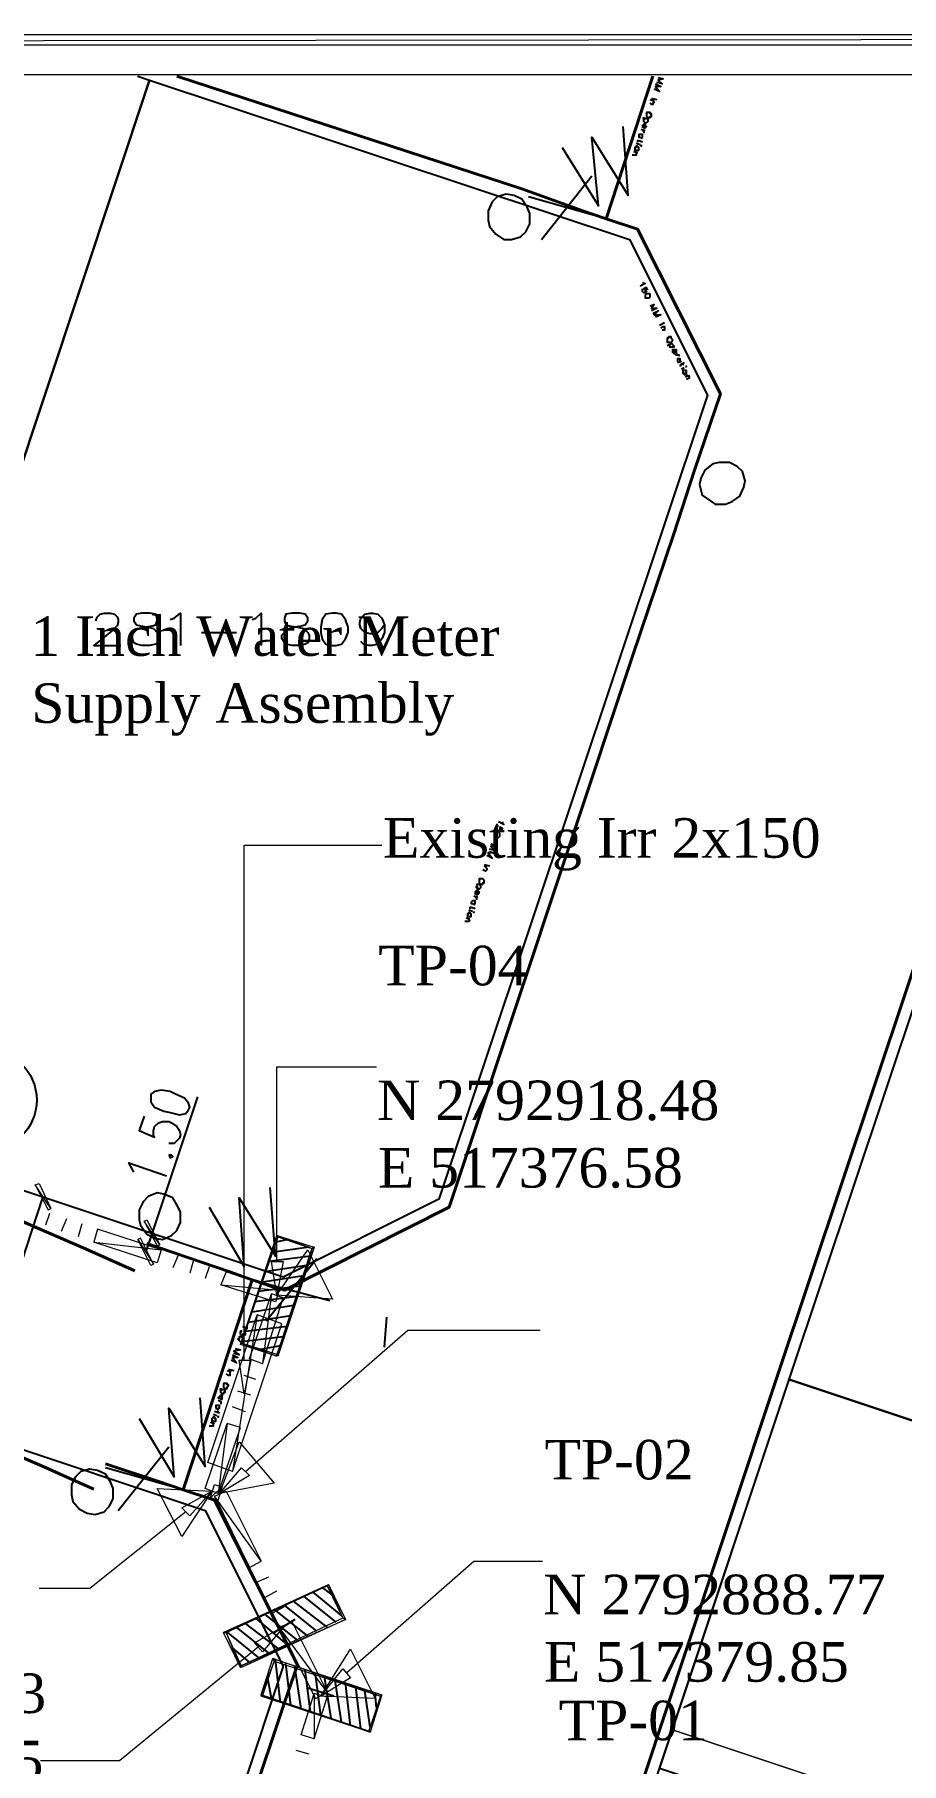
# Model space of a CAD drawing. Header units: inches. Extents: x 5 to 844, y 8 to 596.
# Drawn here: x 329.6 to 415.5, y 424.4 to 595.8 of the extents above; entities that cross this region are included whole.
import ezdxf

# ---------------------------------------------------------------- set-up
doc = ezdxf.new("R2010")
doc.units = ezdxf.units.IN
doc.header["$MEASUREMENT"] = 0
doc.layers.add('PDF_Geometry', color=7, linetype='Continuous')
doc.layers.add('PDF_Text', color=7, linetype='Continuous')
doc.styles.add('PDF Times New Roman', font='times.ttf')

msp = doc.modelspace()

# ---------------------------------------------------------------- linework, layer by layer
at = {"layer": 'PDF_Geometry', "lineweight": 0}
for points in [[(843.66, 595.79), (6.31, 594.76), (5.16, 595.79), (843.66, 595.79)], [(842.63, 594.76), (843.66, 595.79), (6.31, 594.76), (842.63, 594.76)], [(735.15, 143.06), (735.15, 591.8), (10.56, 591.8), (10.56, 12.74)], [(350.35, 464.39), (350.35, 515.43), (363.98, 515.43)], [(353.57, 474.16), (353.57, 493.45), (363.47, 493.45)], [(331.2, 479.43), (329.65, 481.75), (330.04, 481.88), (331.2, 479.43)], [(330.94, 479.3), (331.2, 479.43), (329.65, 481.75), (330.94, 479.3)], [(342, 475.83), (340.45, 478.15), (340.71, 478.28), (342, 475.83)], [(341.74, 475.7), (342, 475.83), (340.45, 478.15), (341.74, 475.7)], [(340.07, 476.48), (339.81, 476.35), (341.35, 473.9), (340.07, 476.48)], [(339.81, 476.35), (341.35, 473.9), (341.1, 473.78), (339.81, 476.35)], [(354.21, 474.16), (353.57, 470.82), (353.05, 474.16), (354.21, 474.16)], [(350.48, 453.33), (366.55, 467.35), (379.67, 467.35)], [(351, 464.39), (350.35, 461.05), (349.84, 464.39), (351, 464.39)], [(350.87, 452.95), (347.91, 451.15), (350.1, 453.72), (350.87, 452.95)], [(344.18, 449.73), (347.14, 451.41), (344.95, 448.96), (344.18, 449.73)], [(344.57, 449.35), (335.05, 441.76), (330.04, 441.76)], [(360.51, 433.41), (373.11, 444.46), (379.92, 444.46)], [(351.38, 436.36), (354.34, 438.04), (352.15, 435.46), (351.38, 436.36)], [(351.77, 435.98), (338.01, 424.66), (330.17, 424.66)], [(360.9, 432.89), (357.94, 431.09), (360.12, 433.79), (360.9, 432.89)]]:
    msp.add_lwpolyline(points, dxfattribs=at)
at = {"layer": 'PDF_Geometry', "lineweight": 25}
for points in [[(339.81, 591.67), (340.97, 591.28), (388.54, 575.47), (396.25, 560.04), (369.64, 480.33), (354.21, 472.62), (306.64, 488.43), (248.92, 507.72), (223.72, 516.07), (211.12, 520.45), (192.22, 526.49), (175.76, 531.37), (156.61, 536.52), (137.32, 541.02), (120.74, 544.62), (101.19, 548.22), (81.65, 551.3), (74.58, 552.33), (54.91, 554.64), (35.11, 556.57), (30.74, 556.83), (10.94, 558.11), (10.69, 558.11)], [(533.04, 591.67), (532.79, 591.03), (519.93, 552.46), (507.2, 513.89), (494.35, 475.32), (481.49, 436.75), (469.92, 402.04), (467.35, 394.32), (455.78, 359.61), (442.92, 321.04), (430.19, 282.47), (353.05, 308.18), (365.91, 346.75), (378.64, 385.32), (390.21, 420.04), (392.78, 427.75), (404.35, 462.46), (417.21, 500.9), (430.06, 539.47), (442.92, 578.04), (447.42, 591.67)], [(335.7, 537.67), (335.7, 537.8), (335.83, 538.06), (336.08, 538.32), (336.47, 538.44), (337.11, 538.44), (337.5, 538.32), (337.75, 538.06), (337.88, 537.8), (337.88, 537.54), (337.75, 537.16), (337.37, 536.77), (335.44, 535.23), (338.14, 535.23)], [(340.2, 538.44), (339.68, 538.32), (339.43, 537.93), (339.43, 537.67), (339.68, 537.29), (340.07, 537.16), (340.84, 537.03), (341.35, 536.9), (341.74, 536.52), (342, 536.26), (342, 535.87), (341.74, 535.49), (341.61, 535.36), (340.97, 535.23), (340.2, 535.23), (339.68, 535.36), (339.43, 535.49), (339.3, 535.87), (339.3, 536.26), (339.43, 536.52), (339.81, 536.9), (340.45, 537.03), (341.23, 537.16), (341.61, 537.29), (341.74, 537.67), (341.74, 537.93), (341.61, 538.32), (340.97, 538.44), (340.2, 538.44)], [(343.03, 537.8), (343.41, 537.93), (344.05, 538.44), (344.05, 535.23)], [(351.13, 537.8), (351.51, 537.93), (352.03, 538.44), (352.03, 535.23)], [(355.11, 538.44), (354.47, 538.32), (354.34, 537.93), (354.34, 537.67), (354.47, 537.29), (354.85, 537.16), (355.63, 537.03), (356.27, 536.9), (356.65, 536.52), (356.78, 536.26), (356.78, 535.87), (356.65, 535.49), (356.4, 535.36), (355.88, 535.23), (355.11, 535.23), (354.47, 535.36), (354.34, 535.49), (354.08, 535.87), (354.08, 536.26), (354.34, 536.52), (354.73, 536.9), (355.24, 537.03), (356.01, 537.16), (356.4, 537.29), (356.65, 537.67), (356.65, 537.93), (356.4, 538.32), (355.88, 538.44), (355.11, 538.44)], [(359.1, 538.44), (358.45, 538.32), (358.07, 537.8), (357.94, 537.03), (357.94, 536.52), (358.07, 535.87), (358.45, 535.36), (359.1, 535.23), (359.48, 535.23), (360, 535.36), (360.38, 535.87), (360.64, 536.52), (360.64, 537.03), (360.38, 537.8), (360, 538.32), (359.48, 538.44), (359.1, 538.44)], [(364.24, 537.29), (363.98, 536.9), (363.6, 536.52), (363.08, 536.39), (362.82, 536.39), (362.31, 536.52), (361.92, 536.9), (361.8, 537.29), (361.8, 537.54), (361.92, 537.93), (362.31, 538.32), (362.82, 538.44), (363.08, 538.44), (363.6, 538.32), (363.98, 537.93), (364.24, 537.29), (364.24, 536.52), (363.98, 535.87), (363.6, 535.36), (363.08, 535.23), (362.7, 535.23), (362.18, 535.36), (361.92, 535.62)], [(346.11, 536.52), (349.58, 536.52)], [(345.73, 490.49), (341.23, 476.99), (340.58, 475.06)], [(233.36, 487.15), (295.07, 466.71), (346.5, 449.48), (354.21, 434.05), (329.91, 360.9), (314.48, 353.18), (262.93, 370.28), (201.22, 390.85)], [(322.97, 457.45), (322.84, 457.45), (330.43, 480.59)], [(330.55, 480.59), (330.55, 480.59)], [(341.35, 476.99), (341.23, 476.99)], [(340.71, 475.06), (340.71, 475.06)]]:
    msp.add_lwpolyline(points, dxfattribs=at)
at = {"layer": 'PDF_Geometry', "color": 252, "lineweight": 20, "true_color": 0x989898}
for points in [[(10.69, 558.11), (10.94, 558.11), (30.74, 556.83), (35.11, 556.57), (54.91, 554.64), (74.58, 552.33), (81.65, 551.3), (101.19, 548.22), (120.74, 544.62), (137.32, 541.02), (156.61, 536.52), (175.76, 531.37), (192.22, 526.49), (211.12, 520.45), (223.72, 516.07), (248.92, 507.72), (306.64, 488.43), (354.21, 472.62), (369.64, 480.33), (396.25, 560.04), (388.54, 575.47), (340.97, 591.28), (339.81, 591.67)], [(447.42, 591.67), (442.92, 578.04), (430.06, 539.47), (417.21, 500.9), (404.35, 462.46), (392.78, 427.75), (469.92, 402.04), (481.49, 436.75), (494.35, 475.32), (507.2, 513.89), (519.93, 552.46), (532.79, 591.03), (533.04, 591.67)], [(201.22, 390.85), (262.93, 370.28), (314.48, 353.18), (329.91, 360.9), (354.21, 434.05), (346.5, 449.48), (295.07, 466.71), (233.36, 487.15)], [(390.21, 420.04), (467.35, 394.32), (469.92, 402.04), (392.78, 427.75), (390.21, 420.04)]]:
    msp.add_lwpolyline(points, dxfattribs=at)
at = {"layer": 'PDF_Geometry', "color": 9, "lineweight": 25, "true_color": 0xbababa}
for points in [[(339.81, 591.67), (340.97, 591.28), (323.87, 539.86), (266.02, 559.14), (276.81, 591.67)], [(306.64, 488.43), (323.87, 539.86), (340.97, 591.28), (388.54, 575.47), (396.25, 560.04), (369.64, 480.33), (354.21, 472.62), (306.64, 488.43)], [(404.35, 462.46), (417.21, 500.9), (494.35, 475.32), (481.49, 436.75), (404.35, 462.46)], [(262.93, 370.28), (279, 418.49), (295.07, 466.71), (346.5, 449.48), (354.21, 434.05), (329.91, 360.9), (314.48, 353.18), (262.93, 370.28)], [(481.49, 436.75), (468.63, 398.18), (391.49, 423.89), (404.35, 462.46), (481.49, 436.75)]]:
    msp.add_lwpolyline(points, dxfattribs=at)
at = {"layer": 'PDF_Geometry', "color": 42, "lineweight": 40, "true_color": 0xb88a00}
for points in [[(377.87, 580.49), (343.67, 591.67)], [(377.87, 580.49), (383.91, 578.3)], [(340.71, 475.96), (348.94, 473.13)], [(336.6, 454.11), (342, 452.31)]]:
    msp.add_lwpolyline(points, dxfattribs=at)
at = {"layer": 'PDF_Geometry', "color": 5, "lineweight": 40}
msp.add_lwpolyline([(352.15, 309.47), (352.93, 311.78), (362.7, 340.97), (379.28, 390.72), (388.67, 419.14), (403.19, 462.85), (416.05, 501.29), (427.62, 536.26), (428.91, 539.86), (441.76, 578.43), (446.13, 591.67)], dxfattribs=at)
at = {"layer": 'PDF_Geometry', "color": 3, "lineweight": 40}
for points in [[(390.85, 591.67), (386.22, 577.53)], [(383.91, 578.3), (386.22, 577.53)], [(386.22, 577.53), (389.31, 576.5), (397.54, 560.17), (394.97, 552.59)], [(394.97, 552.59), (392.91, 546.29), (388.79, 534.07), (370.67, 479.56), (354.34, 471.33), (351.13, 472.36)], [(348.94, 473.13), (351.13, 472.36)], [(351.13, 472.36), (344.31, 451.53)], [(344.31, 451.53), (347.4, 450.51), (355.63, 434.18), (354.34, 430.45), (330.81, 360), (314.61, 351.77), (278.1, 363.98), (267.04, 367.71), (259.33, 370.15), (252.77, 372.34), (200.96, 389.69)], [(342, 452.31), (344.31, 451.53)]]:
    msp.add_lwpolyline(points, dxfattribs=at)
at = {"layer": 'PDF_Geometry', "color": 1, "lineweight": 25}
for points in [[(391.37, 591.54), (391.88, 591.41), (391.37, 591.28), (391.75, 590.9), (391.24, 591.03)], [(391.11, 590.9), (391.62, 590.64), (391.11, 590.64), (391.49, 590.13), (390.98, 590.38)], [(390.72, 587.81), (390.72, 587.94), (390.59, 587.94), (390.59, 588.07), (390.47, 588.07), (390.34, 588.07), (390.21, 588.07), (390.21, 587.94), (390.21, 587.81), (390.21, 587.68), (390.34, 587.56), (390.47, 587.56), (390.59, 587.56), (390.59, 587.68), (390.72, 587.68), (390.72, 587.81)], [(390.59, 589.36), (390.98, 589.23)], [(390.85, 589.23), (390.98, 589.1), (390.85, 588.97), (390.85, 588.84), (390.72, 588.84), (390.59, 588.97)], [(390.72, 589.48), (391.24, 589.36)], [(389.69, 586.4), (390.08, 586.27)], [(389.82, 587.56), (390.34, 587.43), (390.34, 587.3), (390.34, 587.17), (390.21, 587.04), (390.08, 587.04), (389.95, 587.17), (389.95, 587.3), (389.95, 587.43), (390.08, 587.43)], [(390.08, 586.91), (389.95, 586.53), (390.08, 586.53), (390.21, 586.66), (390.08, 586.78), (390.08, 586.91), (389.95, 586.91), (389.82, 586.78), (389.82, 586.66), (389.82, 586.53)], [(389.82, 586.27), (389.95, 586.27), (389.95, 586.14), (389.95, 586.01)], [(389.44, 584.47), (389.44, 584.6), (389.31, 584.73), (389.18, 584.73), (389.18, 584.6), (389.05, 584.6), (389.05, 584.47), (389.05, 584.34), (389.18, 584.34), (389.31, 584.34), (389.44, 584.34), (389.44, 584.47)], [(389.57, 584.86), (389.18, 584.99)], [(389.82, 585.11), (389.44, 585.24), (389.31, 585.24), (389.31, 585.11)], [(389.69, 585.5), (389.82, 585.63), (389.82, 585.76), (389.82, 585.88), (389.69, 585.88), (389.57, 585.88), (389.44, 585.88), (389.44, 585.76), (389.44, 585.63), (389.57, 585.63)], [(389.82, 585.5), (389.44, 585.63)], [(389.69, 585.24), (389.57, 585.11)], [(389.69, 584.86), (389.69, 584.73), (389.69, 584.86)], [(389.18, 584.09), (389.18, 583.96), (389.18, 583.83), (389.05, 583.83), (388.79, 583.83)], [(388.92, 584.21), (389.31, 584.09)], [(377.74, 575.73), (378.25, 576.24), (378.64, 577.01), (378.64, 578.04), (378.38, 578.69), (377.87, 579.46), (377.1, 579.84), (376.32, 579.97), (375.42, 579.71), (374.91, 579.2), (374.52, 578.3), (374.52, 577.4), (374.65, 576.76), (375.3, 575.99), (376.07, 575.47), (376.84, 575.47), (377.74, 575.73)], [(389.82, 571.23), (389.95, 571.1), (390.08, 571.1), (389.57, 570.84)], [(390.34, 570.46), (390.21, 570.71), (389.95, 570.59), (390.08, 570.59), (390.08, 570.46), (390.21, 570.33), (390.08, 570.33), (390.08, 570.2), (389.95, 570.2), (389.82, 570.33), (389.82, 570.46), (389.82, 570.59)], [(390.59, 570.07), (390.47, 570.07), (390.34, 570.07), (390.21, 570.07), (390.08, 569.94), (390.08, 569.81), (390.08, 569.69), (390.21, 569.69), (390.34, 569.69), (390.47, 569.69), (390.59, 569.81), (390.59, 569.94), (390.59, 570.07)], [(390.59, 568.91), (390.98, 569.04), (390.72, 568.66), (391.24, 568.66), (390.72, 568.4)], [(390.85, 568.14), (391.37, 568.4), (390.98, 568.01), (391.62, 568.01), (391.11, 567.76)], [(391.49, 566.99), (392.01, 567.24)], [(391.62, 566.73), (391.88, 566.86), (392.01, 566.86), (392.01, 566.73), (392.01, 566.6), (392.01, 566.47), (391.75, 566.47)], [(392.65, 565.7), (392.65, 565.83), (392.52, 565.83), (392.39, 565.83), (392.39, 565.7), (392.27, 565.7), (392.27, 565.57), (392.27, 565.44), (392.27, 565.31), (392.39, 565.31), (392.52, 565.31), (392.65, 565.31), (392.78, 565.44), (392.78, 565.57), (392.65, 565.7)], [(392.78, 565.19), (392.27, 564.93)], [(392.65, 565.19), (392.78, 565.06), (392.91, 564.93), (392.91, 564.8), (392.78, 564.8), (392.65, 564.8), (392.52, 564.8), (392.52, 564.93), (392.52, 565.06)], [(392.91, 564.54), (393.04, 564.29), (393.17, 564.29), (393.17, 564.41), (393.17, 564.54), (393.04, 564.54), (392.91, 564.54), (392.78, 564.54), (392.78, 564.41), (392.78, 564.29), (392.91, 564.29), (392.91, 564.16), (393.04, 564.16)], [(393.04, 564.03), (393.29, 564.16)], [(393.17, 564.03), (393.29, 564.03), (393.42, 564.03), (393.42, 563.9)], [(393.55, 563.39), (393.55, 563.51), (393.55, 563.64), (393.42, 563.64), (393.29, 563.64), (393.29, 563.51), (393.29, 563.39), (393.42, 563.26)], [(393.68, 563.39), (393.29, 563.26)], [(393.94, 563.26), (393.55, 563), (393.55, 562.87)], [(393.94, 562.74), (393.68, 562.61)], [(393.81, 563.26), (393.81, 563)], [(394.19, 562.49), (394.07, 562.49), (393.94, 562.49), (393.81, 562.49), (393.81, 562.36), (393.81, 562.23), (393.94, 562.23), (393.94, 562.1), (394.07, 562.1), (394.07, 562.23), (394.19, 562.23), (394.19, 562.36), (394.19, 562.49)], [(394.07, 562.87), (394.19, 562.87), (394.07, 562.87)], [(394.07, 561.84), (394.32, 562.1)], [(394.19, 561.97), (394.32, 561.97), (394.45, 561.97), (394.45, 561.84), (394.45, 561.71), (394.19, 561.59)], [(399.72, 552.46), (399.21, 552.97), (398.44, 553.36), (397.41, 553.36), (396.77, 553.23), (395.99, 552.59), (395.61, 551.82), (395.48, 551.17), (395.74, 550.14), (396.25, 549.76), (397.02, 549.24), (398.05, 549.24), (398.69, 549.5), (399.47, 550.02), (399.85, 550.92), (399.98, 551.56), (399.72, 552.46)], [(375.94, 517.75), (375.94, 517.62), (376.07, 517.49), (375.55, 517.75)], [(375.68, 516.46), (375.68, 516.59), (375.55, 516.72), (375.42, 516.72), (375.3, 516.72), (375.17, 516.59), (375.17, 516.46), (375.17, 516.33), (375.3, 516.2), (375.42, 516.2), (375.55, 516.2), (375.68, 516.33), (375.68, 516.46)], [(375.81, 516.85), (375.94, 517.1), (375.68, 517.23), (375.68, 517.1), (375.68, 516.97), (375.55, 516.85), (375.42, 516.85), (375.42, 516.97), (375.3, 516.97), (375.3, 517.1), (375.42, 517.23), (375.42, 517.36), (375.55, 517.36)], [(374.65, 514.79), (375.04, 514.66), (374.52, 514.66), (374.91, 514.15), (374.4, 514.4)], [(374.78, 515.56), (375.3, 515.43), (374.78, 515.3), (375.17, 514.92), (374.65, 515.05)], [(374.27, 513.25), (374.4, 513.12), (374.4, 512.99), (374.27, 512.86), (374.01, 512.99)], [(374.14, 513.5), (374.65, 513.37)], [(374.14, 513.37), (374.4, 513.25)], [(373.5, 510.93), (373.37, 510.55), (373.5, 510.55), (373.62, 510.67), (373.62, 510.8), (373.5, 510.8), (373.5, 510.93), (373.37, 510.93), (373.24, 510.8), (373.24, 510.67), (373.24, 510.55)], [(373.88, 511.45), (373.37, 511.57)], [(373.75, 511.45), (373.75, 511.32), (373.75, 511.19), (373.62, 511.06), (373.5, 511.06), (373.5, 511.19), (373.37, 511.19), (373.37, 511.32), (373.5, 511.45)], [(374.14, 511.83), (374.14, 511.96), (374.01, 512.09), (373.88, 512.09), (373.75, 512.09), (373.62, 512.09), (373.62, 511.96), (373.62, 511.83), (373.62, 511.7), (373.75, 511.57), (373.88, 511.57), (374.01, 511.57), (374.01, 511.7), (374.14, 511.7), (374.14, 511.83)], [(372.98, 508.87), (372.6, 509)], [(373.24, 509.13), (372.85, 509.26), (372.72, 509.26), (372.72, 509.13)], [(373.11, 509.52), (373.24, 509.65), (373.24, 509.77), (373.24, 509.9), (373.11, 509.9), (372.98, 509.9), (372.85, 509.77), (372.85, 509.65), (372.98, 509.65)], [(373.24, 509.52), (372.85, 509.65)], [(373.11, 510.42), (373.5, 510.29)], [(373.11, 509.26), (373.11, 509.13)], [(373.24, 510.29), (373.37, 510.29), (373.37, 510.16), (373.37, 510.03)], [(372.6, 508.1), (372.72, 507.97), (372.6, 507.85), (372.47, 507.85), (372.21, 507.85)], [(372.34, 508.23), (372.72, 508.1)], [(372.85, 508.49), (372.85, 508.62), (372.72, 508.75), (372.6, 508.75), (372.6, 508.62), (372.47, 508.62), (372.47, 508.49), (372.47, 508.36), (372.6, 508.36), (372.72, 508.36), (372.85, 508.36), (372.85, 508.49)], [(373.11, 508.87), (373.11, 508.75), (373.11, 508.87)], [(340.84, 480.59), (340.33, 480.08), (339.94, 479.3), (339.94, 478.28), (340.07, 477.76), (340.71, 476.86), (341.48, 476.48), (342.25, 476.35), (343.15, 476.73), (343.67, 477.25), (344.05, 478.02), (344.05, 479.05), (343.8, 479.56), (343.28, 480.46), (342.38, 480.85), (341.74, 480.98), (340.84, 480.59)], [(350.35, 466.45), (350.23, 466.58), (350.1, 466.71), (349.97, 466.71), (349.84, 466.71), (349.84, 466.58), (349.84, 466.45), (349.71, 466.45), (349.84, 466.32), (349.97, 466.19), (350.1, 466.19), (350.23, 466.19), (350.23, 466.32), (350.35, 466.45)], [(350.48, 466.83), (350.48, 467.09), (350.35, 467.22), (350.35, 467.09), (350.35, 466.96), (350.23, 466.96), (350.23, 466.83), (350.1, 466.83), (349.97, 466.96), (349.97, 467.09), (349.97, 467.22), (350.1, 467.22), (350.1, 467.35)], [(350.61, 467.73), (350.61, 467.61), (350.61, 467.48), (350.23, 467.73)], [(349.2, 464.91), (349.71, 464.65), (349.2, 464.65), (349.58, 464.13), (349.07, 464.39)], [(349.45, 465.55), (349.97, 465.42), (349.33, 465.29), (349.84, 464.91), (349.33, 465.03)], [(348.94, 463.23), (348.94, 463.11), (348.94, 462.98), (348.94, 462.85), (348.81, 462.85), (348.55, 462.98)], [(348.68, 463.36), (349.07, 463.23)], [(348.81, 463.49), (349.33, 463.36)], [(347.91, 461.56), (348.43, 461.43), (348.43, 461.31), (348.43, 461.18), (348.3, 461.18), (348.3, 461.05), (348.17, 461.05), (348.04, 461.18), (348.04, 461.31), (348.04, 461.43), (348.17, 461.43)], [(348.81, 461.82), (348.81, 461.95), (348.68, 461.95), (348.68, 462.08), (348.55, 462.08), (348.43, 462.08), (348.3, 462.08), (348.3, 461.95), (348.3, 461.82), (348.3, 461.69), (348.43, 461.56), (348.55, 461.56), (348.68, 461.56), (348.68, 461.69), (348.81, 461.82)], [(347.53, 459.63), (347.78, 459.51), (347.78, 459.63), (347.91, 459.63), (347.91, 459.76), (347.91, 459.89), (347.78, 459.89), (347.65, 459.89), (347.53, 459.89), (347.53, 459.76), (347.53, 459.63)], [(347.78, 459.38), (347.65, 459.12)], [(348.17, 460.92), (348.04, 460.53), (348.17, 460.53), (348.17, 460.66), (348.17, 460.79), (348.17, 460.92), (348.04, 460.92), (347.91, 460.79), (347.78, 460.66), (347.91, 460.66), (347.91, 460.53)], [(347.78, 460.41), (348.04, 460.28), (347.91, 460.28)], [(348.04, 460.28), (348.04, 460.15), (348.04, 460.02)], [(347.27, 458.09), (347.27, 457.96), (347.27, 457.83), (347.14, 457.83), (346.88, 457.83)], [(347.01, 458.22), (347.4, 458.09)], [(347.53, 458.48), (347.53, 458.61), (347.4, 458.61), (347.4, 458.73), (347.27, 458.73), (347.14, 458.61), (347.14, 458.48), (347.14, 458.35), (347.27, 458.35), (347.4, 458.35), (347.53, 458.35), (347.53, 458.48)], [(347.65, 458.86), (347.27, 458.99)], [(347.91, 459.12), (347.53, 459.25), (347.4, 459.25)], [(347.78, 458.86), (347.78, 458.73), (347.78, 458.86)], [(336.47, 449.35), (336.98, 449.86), (337.37, 450.63), (337.37, 451.66), (337.11, 452.31), (336.6, 453.08), (335.83, 453.46), (335.05, 453.59), (334.15, 453.33), (333.64, 452.82), (333.25, 452.05), (333.25, 451.02), (333.38, 450.38), (334.03, 449.61), (334.8, 449.22), (335.57, 449.09), (336.47, 449.35)]]:
    msp.add_lwpolyline(points, dxfattribs=at)
at = {"layer": 'PDF_Geometry', "color": 4, "lineweight": 25}
for points in [[(381.85, 584.6), (385.45, 578.81), (384.81, 585.63), (388.41, 579.84), (387.89, 586.66)], [(346.88, 479.56), (350.35, 473.65), (349.84, 480.46), (353.44, 474.68), (352.93, 481.49)], [(339.94, 458.61), (343.41, 452.82), (342.9, 459.63), (346.5, 453.85), (345.98, 460.66)]]:
    msp.add_lwpolyline(points, dxfattribs=at)
at = {"layer": 'PDF_Geometry', "color": 6, "lineweight": 25}
for points in [[(379.8, 575.47), (384.81, 581.77)], [(386.22, 577.53), (378.51, 579.71)], [(356.78, 475.58), (353.05, 475.06)], [(354.73, 476.35), (353.44, 476.09)], [(356.53, 473.78), (352.41, 473.13)], [(357.55, 474.42), (352.54, 468.25)], [(356.91, 474.68), (352.8, 474.16)], [(351.13, 472.36), (358.84, 470.31)], [(355.88, 471.72), (351.77, 471.2)], [(356.27, 472.75), (352.15, 472.1)], [(355.24, 469.79), (351.13, 469.15)], [(355.63, 470.69), (351.38, 470.18)], [(353.57, 470.82), (353.57, 470.82)], [(354.98, 468.76), (350.74, 468.12)], [(354.21, 466.71), (350.1, 466.19)], [(354.6, 467.73), (350.48, 467.22)], [(353.95, 465.81), (351.77, 465.42)], [(337.88, 449.48), (342.9, 455.78)], [(344.31, 451.53), (336.6, 453.72)], [(358.58, 437.91), (355.24, 440.48)], [(359.48, 438.42), (356.27, 440.99)], [(360, 439.06), (357.17, 441.38)], [(359.22, 440.99), (358.07, 441.89)], [(354.73, 436.11), (351.51, 438.81)], [(355.63, 436.62), (352.41, 439.19)], [(356.65, 437.01), (353.31, 439.71)], [(357.55, 437.52), (354.34, 440.09)], [(351.9, 434.82), (348.55, 437.52)], [(352.8, 435.34), (349.58, 437.91)], [(353.83, 435.72), (350.48, 438.29)], [(354.34, 438.04), (354.34, 438.04)], [(350.87, 434.44), (349.2, 435.85)], [(353.95, 430.45), (353.44, 434.69)], [(354.98, 430.19), (354.47, 434.31)], [(356.01, 429.81), (355.37, 434.05)], [(356.91, 429.55), (356.4, 433.66)], [(353.05, 430.84), (352.67, 433.02)], [(357.94, 429.16), (357.42, 433.28)], [(358.97, 428.91), (358.32, 433.02)], [(360, 428.52), (359.35, 432.64)], [(360.9, 428.14), (360.38, 432.38)], [(361.92, 427.88), (361.41, 431.99)], [(357.94, 431.09), (357.94, 431.09)], [(362.82, 428.01), (362.31, 431.61)], [(363.47, 429.94), (363.34, 431.35)]]:
    msp.add_lwpolyline(points, dxfattribs=at)
at = {"layer": 'PDF_Geometry', "color": 5, "lineweight": 25}
for points in [[(341.1, 490.49), (341.1, 489.98), (341.48, 489.46), (342.38, 489.08), (342.9, 488.95), (343.93, 488.69), (344.57, 488.82), (344.83, 489.2), (344.95, 489.46), (344.83, 489.85), (344.44, 490.36), (343.54, 490.75), (343.03, 491), (342.13, 491.13), (341.48, 491), (341.1, 490.75), (341.1, 490.49)], [(340.45, 488.56), (339.94, 487.15), (341.48, 486.5), (341.35, 486.63), (341.35, 487.15), (341.48, 487.53), (341.87, 487.92), (342.25, 488.05), (342.9, 488.05), (343.15, 487.92), (343.67, 487.53), (343.93, 487.15), (344.05, 486.76), (343.93, 486.38), (343.54, 485.99), (343.41, 485.86), (342.9, 485.86)], [(339.43, 483.03), (339.3, 483.29), (338.91, 483.93), (342.64, 482.65)], [(342.9, 484.7), (343.03, 484.45), (343.28, 484.58), (343.15, 484.7), (342.9, 484.7)]]:
    msp.add_lwpolyline(points, dxfattribs=at)
at = {"layer": 'PDF_Geometry', "color": 1, "lineweight": 0}
for points in [[(331.07, 478.92), (330.68, 477.76)], [(332.74, 478.4), (332.23, 477.12)], [(334.28, 477.89), (333.9, 476.6)], [(335.83, 477.38), (335.44, 476.09), (342.13, 475.32), (335.83, 477.38)], [(335.44, 476.09), (342.13, 475.32), (341.74, 474.03), (335.44, 476.09)], [(343.8, 474.8), (343.28, 473.52)], [(345.34, 474.29), (344.95, 473)], [(346.88, 473.65), (346.5, 472.49)], [(348.55, 473.13), (348.04, 471.85), (353.83, 471.33), (348.55, 473.13)], [(348.04, 471.85), (353.83, 471.33), (353.44, 470.18), (348.04, 471.85)], [(353.05, 470.95), (352.15, 464.01), (350.87, 464.52), (353.05, 470.95)], [(354.21, 470.56), (353.05, 470.95), (352.15, 464.01), (354.21, 470.56)], [(351.51, 462.46), (350.35, 462.85)], [(351, 460.92), (349.71, 461.31)], [(350.48, 459.25), (349.2, 459.76)], [(348.68, 458.09), (347.78, 451.15), (346.5, 451.66), (348.68, 458.09)], [(349.97, 457.71), (348.68, 458.09), (347.78, 451.15), (349.97, 457.71)], [(348.17, 451.79), (347.01, 450.76), (347.4, 452.05), (348.17, 451.79)], [(347.78, 450.51), (348.17, 451.79), (347.01, 450.76), (347.78, 450.51)], [(352.03, 444.46), (347.4, 450.89), (348.55, 451.41), (352.03, 444.46)], [(347.4, 450.89), (348.55, 451.41)], [(350.87, 443.82), (352.03, 444.46), (347.4, 450.89), (350.87, 443.82)], [(351.64, 442.41), (352.8, 442.92)], [(352.41, 440.86), (353.57, 441.51)], [(353.18, 439.32), (354.34, 439.96)], [(358.58, 431.48), (353.83, 437.91), (355.11, 438.42), (358.58, 431.48)], [(357.42, 430.84), (358.58, 431.48), (353.83, 437.91), (357.42, 430.84)]]:
    msp.add_lwpolyline(points, dxfattribs=at)
at = {"layer": 'PDF_Geometry', "color": 6, "lineweight": 0}
for points in [[(353.57, 476.73), (353.7, 476.6), (349.97, 465.93), (353.57, 476.73)], [(353.7, 476.6), (349.97, 465.93), (350.1, 466.06), (353.7, 476.6)], [(357.3, 475.58), (357.04, 475.45), (353.57, 476.73), (357.3, 475.58)], [(357.04, 475.45), (353.57, 476.73), (353.7, 476.6), (357.04, 475.45)], [(353.7, 464.78), (353.57, 464.91), (357.3, 475.58), (353.7, 464.78)], [(353.57, 464.91), (357.3, 475.58), (357.04, 475.45), (353.57, 464.91)], [(349.97, 465.93), (350.1, 466.06), (353.57, 464.78), (349.97, 465.93)], [(350.1, 466.06), (353.57, 464.78), (353.7, 464.91), (350.1, 466.06)], [(358.71, 442.15), (358.58, 442.02), (348.3, 437.39), (358.71, 442.15)], [(358.58, 442.02), (348.3, 437.39), (348.55, 437.39), (358.58, 442.02)], [(360.12, 438.81), (358.71, 442.15), (358.58, 442.02), (360.12, 438.81)], [(360.38, 438.68), (360.12, 438.81), (358.71, 442.15), (360.38, 438.68)], [(349.97, 434.05), (360.38, 438.68), (360.12, 438.81), (349.97, 434.05)], [(348.3, 437.39), (348.55, 437.39), (349.97, 433.92), (348.3, 437.39)], [(348.55, 437.39), (349.97, 433.92), (350.1, 434.05), (348.55, 437.39)], [(350.1, 433.92), (349.97, 434.05), (360.38, 438.68), (350.1, 433.92)], [(353.18, 434.82), (353.31, 434.56), (352.03, 431.22), (353.18, 434.82)], [(353.31, 434.56), (352.03, 431.22), (352.15, 431.09), (353.31, 434.56)], [(363.98, 431.22), (363.85, 431.09), (353.18, 434.82), (363.98, 431.22)], [(363.85, 431.09), (353.18, 434.82), (353.31, 434.56), (363.85, 431.09)], [(352.03, 431.09), (352.03, 431.22), (362.82, 427.49), (352.03, 431.09)], [(352.03, 431.22), (362.82, 427.49), (362.7, 427.62), (352.03, 431.22)], [(362.82, 427.49), (362.7, 427.62), (363.98, 431.22), (362.82, 427.49)], [(362.7, 427.62), (363.98, 431.22), (363.85, 431.09), (362.7, 427.62)]]:
    msp.add_lwpolyline(points, dxfattribs=at)
at = {"layer": 'PDF_Geometry', "color": 92, "lineweight": 0, "true_color": 0x00b800}
for points in [[(356.65, 475.32), (359.1, 470.43), (353.57, 470.82), (356.65, 475.32)], [(349.84, 456.29), (353.31, 452.18), (347.91, 451.15), (349.84, 456.29)], [(344.18, 446.91), (341.74, 451.66), (347.14, 451.41), (344.18, 446.91)], [(360.9, 435.72), (363.34, 430.84), (357.94, 431.09), (360.9, 435.72)]]:
    msp.add_lwpolyline(points, dxfattribs=at)
at = {"layer": 'PDF_Geometry', "color": 3, "lineweight": 0}
for points in [[(351.64, 468.89), (349.2, 453.33), (346.75, 454.23), (351.64, 468.89)], [(354.08, 467.99), (351.64, 468.89), (349.2, 453.33), (354.08, 467.99)], [(357.3, 431.35), (357.3, 426.85), (356.01, 427.24), (357.3, 431.35)], [(358.58, 430.96), (357.3, 431.35), (357.3, 426.85), (358.58, 430.96)], [(356.78, 425.31), (355.5, 425.69)]]:
    msp.add_lwpolyline(points, dxfattribs=at)
at = {"layer": 'PDF_Geometry', "color": 2, "lineweight": 25}
for points in [[(364.24, 465.68), (364.5, 468.63)], [(355.37, 438.68), (353.31, 437.39)], [(359.22, 431.09), (356.65, 431.86)]]:
    msp.add_lwpolyline(points, dxfattribs=at)
at = {"layer": 'PDF_Geometry', "lineweight": 25}
msp.add_circle((324.71, 490.17), 5.08, dxfattribs=at)
at = {"layer": 'PDF_Geometry', "color": 42, "lineweight": 40, "true_color": 0xb88a00}
for centre, radius, start, end in [((-72.38, -448.76), 1009.82, 65.92842, 85.27822), ((-72.49, -456.53), 995.54, 65.80859, 85.20391)]:
    msp.add_arc(centre, radius, start, end, dxfattribs=at)

# ---------------------------------------------------------------- texts
at = {"layer": 'PDF_Text', "char_height": 3.9182, "attachment_point": 7, "style": 'PDF Times New Roman'}
for s, insert in [('\\W0.999544;1 Inch Water Meter', (329.18, 534.11)), ('\\W0.999489;Supply Assembly', (329.25, 526.27)), ('\\W0.999350;Existing Irr 2x150', (364.1, 512.9)), ('\\W1.001546;N 2792918.48', (363.52, 488.1)), ('\\W0.999186;E 517376.58', (363.59, 481.41)), ('\\W1.001835;N 2792888.77', (379.98, 439.11)), ('\\W0.999286;E 517379.85', (380.04, 432.43)), ('\\W1.001639;N 2792893.95', (296.54, 422.66))]:
    msp.add_mtext(s, dxfattribs=dict(at, insert=insert))
at = {"layer": 'PDF_Text', "color": 6, "char_height": 3.9182, "attachment_point": 7, "style": 'PDF Times New Roman'}
for s, insert in [('\\W0.999147;TP-04', (363.64, 501.48)), ('\\W0.999122;TP-02', (380.1, 452.5)), ('\\W0.999327;TP-03', (315.95, 429.35)), ('\\W0.999137;TP-01', (381.51, 426.65))]:
    msp.add_mtext(s, dxfattribs=dict(at, insert=insert))

doc.saveas('drawing.dxf')
